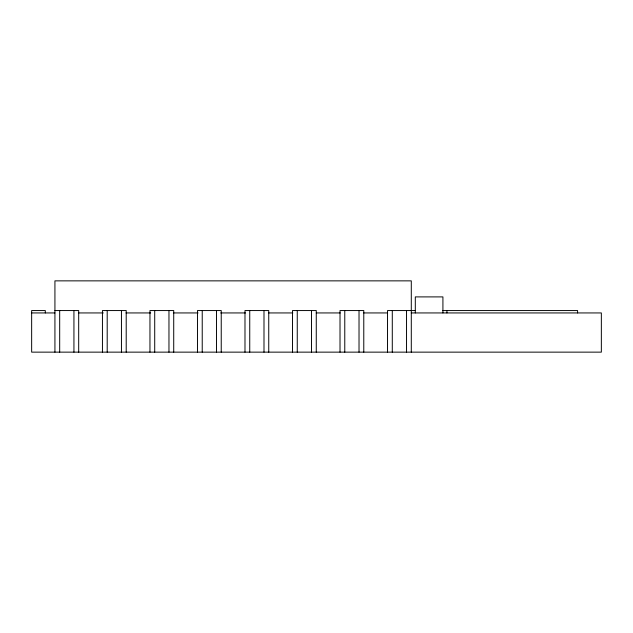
<?xml version="1.0" encoding="UTF-8"?>
<svg xmlns="http://www.w3.org/2000/svg" width="633" height="633" viewBox="0 0 633 633"><rect width="100%" height="100%" fill="white"/><g stroke="black" fill="none" stroke-linecap="round" stroke-linejoin="round"><path stroke-width="0.95" d="M54.929 310.558L78.69 310.558L78.69 352.138M415.303 310.558L387.531 310.558L387.531 352.138M442.752 310.558L577.597 310.558L577.597 312.939M31.65 312.939L54.929 312.939M78.627 312.939L103.306 312.939M126.007 312.939L150.686 312.939M173.387 312.939L198.066 312.939M220.775 312.939L245.454 312.939M268.748 312.939L292.834 312.939M316.263 312.939L340.214 312.939M363.777 312.939L387.602 312.939M411.292 312.939L601.35 312.939L601.35 352.138L31.65 352.138L31.65 310.558L45.307 310.558L45.307 312.939M446.93 310.558L446.93 312.939M442.918 312.939L442.918 296.901L415.303 296.901L415.303 312.939M411.292 352.138L411.292 280.862L54.929 280.862L54.929 352.138M406.536 310.558L406.536 352.138M392.286 310.558L392.286 352.138M363.777 352.138L363.777 310.558L340.016 310.558L340.016 352.138M359.022 310.558L359.022 352.138M344.771 310.558L344.771 352.138M316.263 352.138L316.263 310.558L292.501 310.558L292.501 352.138M311.507 310.558L311.507 352.138M297.257 310.558L297.257 352.138M268.748 352.138L268.748 310.558L244.987 310.558L244.987 352.138M263.993 310.558L263.993 352.138M249.742 310.558L249.742 352.138M221.234 352.138L221.234 310.558L197.472 310.558L197.472 352.138M216.478 310.558L216.478 352.138M202.228 310.558L202.228 352.138M173.719 352.138L173.719 310.558L149.958 310.558L149.958 352.138M168.964 310.558L168.964 352.138M154.713 310.558L154.713 352.138M126.204 352.138L126.204 310.558L102.443 310.558L102.443 352.138M121.449 310.558L121.449 352.138M107.199 310.558L107.199 352.138M73.934 310.558L73.934 352.138M59.684 310.558L59.684 352.138"/></g></svg>
